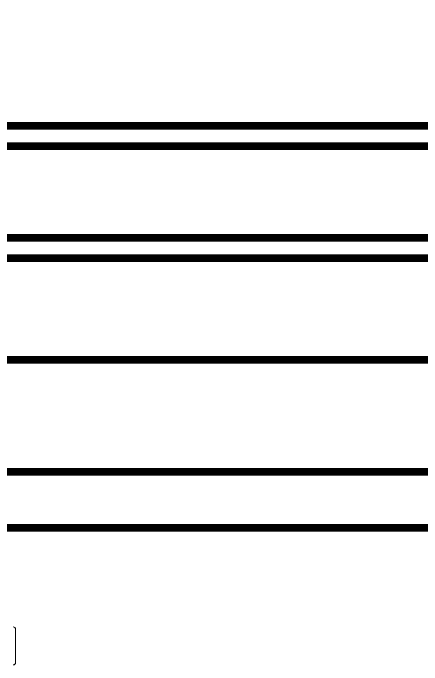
# Model space of a CAD drawing. Header units: inches. Extents: x 67248 to 85686, y -40174 to -31152.
# Drawn here: x 69580.1 to 69740.8, y -33451.1 to -33194.7 of the extents above; entities that cross this region are included whole.
import ezdxf

# ---------------------------------------------------------------- set-up
doc = ezdxf.new("R2010")
doc.units = ezdxf.units.IN
doc.header["$MEASUREMENT"] = 0
doc.layers.add('SI-TOPOLOGY-0.00', color=121, linetype='Continuous', lineweight=0)
doc.layers.add('SI-TOPOLOGY-Ethernet', color=7, linetype='Continuous', lineweight=13, true_color=0x3cf000)
doc.layers.add('SI-TOPOLOGY-FO-mm', color=7, linetype='Continuous', lineweight=13, true_color=0xff4d4d)

# ---------------------------------------------------------------- blocks, each defined once
blk = doc.blocks.new('SWITCHf')
blk.add_line((22.05, -139.95), (9.05, -139.95))
for centre, start, end in [((9.05, -138.95), 180, 270), ((22.05, -138.95), 270, 0)]:
    blk.add_arc(centre, 1, start, end)

msp = doc.modelspace()

# ---------------------------------------------------------------- linework, layer by layer
at = {"layer": 'SI-TOPOLOGY-Ethernet', "const_width": 3}
for points in [[(70248.69, -32671.14), (70248.69, -33331.14), (69547.75, -33331.14), (69547.75, -33419.14)], [(69908.6, -33199.14), (69908.6, -33239.14), (69000.62, -33239.14), (69000.62, -33419.14)], [(69935.83, -33199.14), (69935.83, -33247.14), (69008.62, -33247.14), (69008.62, -33419.14)], [(70046.52, -33199.14), (70046.52, -33283.14), (69521.75, -33283.14), (69521.75, -33419.14)], [(70073.75, -33199.14), (70073.75, -33291.14), (69529.75, -33291.14), (69529.75, -33419.14)]]:
    msp.add_lwpolyline(points, dxfattribs=at)
at = {"layer": 'SI-TOPOLOGY-FO-mm', "const_width": 3}
for points in [[(69026.62, -33419.14), (69026.62, -33375.14), (71038.46, -33375.14), (71038.46, -33419.14)], [(71597.8, -33419.14), (71597.64, -33397.14), (69569.75, -33397.14), (69569.75, -33419.14)]]:
    msp.add_lwpolyline(points, dxfattribs=at)

# ---------------------------------------------------------------- block references
at = {"layer": 'SI-TOPOLOGY-0.00', "rotation": 89.99999999999197}
msp.add_blockref('SWITCHf', (69441.17, -33459.14), dxfattribs=at)

doc.saveas('drawing.dxf')
